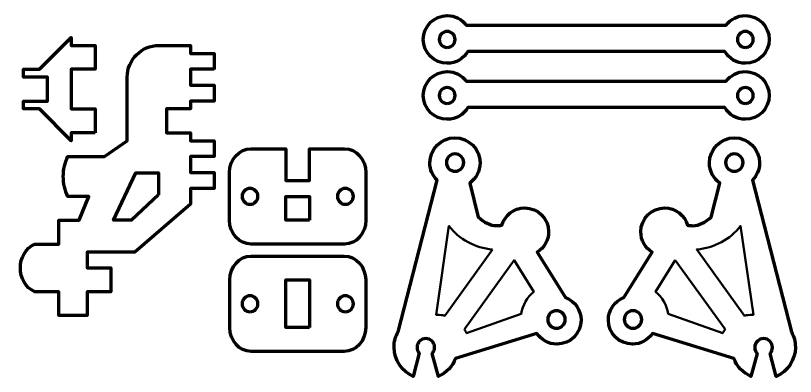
# Model space of a CAD drawing. Header units: inches. Extents: x 589 to 2016, y -1839 to -951.
# Drawn here: x 589 to 687.1, y -1601.3 to -1555.9 of the extents above; entities that cross this region are included whole.
import ezdxf

# ---------------------------------------------------------------- set-up
doc = ezdxf.new("R2010")
doc.units = ezdxf.units.IN
doc.header["$MEASUREMENT"] = 0
doc.layers.add('Layer 1', color=7, linetype='Continuous')

# ---------------------------------------------------------------- blocks, each defined once
blk = doc.blocks.new('block 176')
at = {"layer": 'Layer 1', "color": 240, "lineweight": 50, "true_color": 0xec2227}
for points in [[(680.72, -1593.652), (681.022, -1593.58), (681.337, -1593.541), (681.661, -1593.541), (681.713, -1593.541), (681.763, -1593.542), (681.814, -1593.544), (681.814, -1593.544), (680.202, -1582.349), (680.202, -1582.349), (678.901, -1584.041), (676.907, -1585.155), (674.699, -1585.304), (674.699, -1585.304), (680.72, -1593.652), (680.72, -1593.652)], [(671.996, -1586.685), (671.996, -1586.685), (669.512, -1590.649), (669.512, -1590.649), (670.342, -1591.329), (670.924, -1592.299), (671.105, -1593.403), (671.105, -1593.403), (677.968, -1595.854), (677.968, -1595.854), (678.051, -1595.682), (678.147, -1595.517), (678.253, -1595.36), (678.253, -1595.36), (671.996, -1586.685), (671.996, -1586.685)]]:
    blk.add_open_spline(points, degree=3, knots=[0, 0, 0, 0, 1, 1, 1, 2, 2, 2, 3, 3, 3, 4, 4, 4, 5, 5, 5, 5], dxfattribs=at)
blk = doc.blocks.new('block 175')
at = {"layer": 'Layer 1', "color": 18, "lineweight": 80, "true_color": 0x010101}
for points, knots in [([(686.596, -1595.681), (686.596, -1595.681), (681.693, -1576.617), (681.693, -1576.617), (682.248, -1576.049), (682.596, -1575.274), (682.596, -1574.417), (682.596, -1572.673), (681.183, -1571.26), (679.439, -1571.26), (677.696, -1571.26), (676.282, -1572.673), (676.282, -1574.417), (676.282, -1575.467), (676.796, -1576.394), (677.584, -1576.968), (677.584, -1576.968), (676.508, -1581.249), (676.508, -1581.249), (675.799, -1581.881), (674.999, -1582.324), (674.189, -1582.324), (673.967, -1582.324), (673.752, -1582.305), (673.539, -1582.274), (673.183, -1581.014), (672.028, -1580.091), (670.654, -1580.091), (668.998, -1580.091), (667.654, -1581.434), (667.654, -1583.091), (667.654, -1584.179), (668.235, -1585.127), (669.102, -1585.653), (669.102, -1585.653), (665.515, -1591.378), (665.515, -1591.378), (664.377, -1591.814), (663.568, -1592.914), (663.568, -1594.204), (663.568, -1595.876), (664.925, -1597.232), (666.596, -1597.232), (667.647, -1597.232), (668.573, -1596.696), (669.117, -1595.882), (669.117, -1595.882), (679.357, -1599.023), (679.357, -1599.023), (679.736, -1600.042), (680.516, -1600.863), (681.505, -1601.296), (681.505, -1601.296), (682.289, -1598.395), (682.289, -1598.395), (682.108, -1598.197), (681.996, -1597.938), (681.996, -1597.65), (681.996, -1597.039), (682.491, -1596.542), (683.102, -1596.542), (683.713, -1596.542), (684.209, -1597.038), (684.209, -1597.65), (684.209, -1597.936), (684.098, -1598.195), (683.919, -1598.392), (683.919, -1598.392), (684.706, -1601.296), (684.706, -1601.296), (686.117, -1600.677), (687.104, -1599.271), (687.104, -1597.631), (687.106, -1596.922), (686.919, -1596.258), (686.596, -1595.681)], [0, 0, 0, 0, 1, 1, 1, 2, 2, 2, 3, 3, 3, 4, 4, 4, 5, 5, 5, 6, 6, 6, 7, 7, 7, 8, 8, 8, 9, 9, 9, 10, 10, 10, 11, 11, 11, 12, 12, 12, 13, 13, 13, 14, 14, 14, 15, 15, 15, 16, 16, 16, 17, 17, 17, 18, 18, 18, 19, 19, 19, 20, 20, 20, 21, 21, 21, 22, 22, 22, 23, 23, 23, 24, 24, 24, 25, 25, 25, 25]), ([(679.42, -1575.479), (678.815, -1575.479), (678.325, -1574.988), (678.325, -1574.383), (678.325, -1573.779), (678.817, -1573.288), (679.42, -1573.288), (680.026, -1573.288), (680.516, -1573.78), (680.516, -1574.383), (680.516, -1574.988), (680.026, -1575.479), (679.42, -1575.479)], [0, 0, 0, 0, 1, 1, 1, 2, 2, 2, 3, 3, 3, 4, 4, 4, 4]), ([(666.664, -1595.231), (666.056, -1595.231), (665.564, -1594.738), (665.564, -1594.131), (665.564, -1593.523), (666.057, -1593.031), (666.664, -1593.031), (667.272, -1593.031), (667.764, -1593.523), (667.764, -1594.131), (667.764, -1594.739), (667.272, -1595.231), (666.664, -1595.231)], [0, 0, 0, 0, 1, 1, 1, 2, 2, 2, 3, 3, 3, 4, 4, 4, 4])]:
    blk.add_open_spline(points, degree=3, knots=knots, dxfattribs=at)
at = {"layer": 'Layer 1'}
blk.add_blockref('block 176', (0, 0), dxfattribs=at)
blk = doc.blocks.new('block 178')
at = {"layer": 'Layer 1', "color": 240, "lineweight": 50, "true_color": 0xec2227}
for points in [[(649.004, -1585.304), (646.796, -1585.154), (644.803, -1584.041), (643.502, -1582.348), (643.502, -1582.348), (641.889, -1593.543), (641.889, -1593.543), (641.94, -1593.541), (641.99, -1593.541), (642.042, -1593.541), (642.367, -1593.541), (642.681, -1593.58), (642.984, -1593.651), (642.984, -1593.651), (649.004, -1585.304), (649.004, -1585.304)], [(645.451, -1595.359), (645.557, -1595.517), (645.652, -1595.682), (645.736, -1595.853), (645.736, -1595.853), (652.599, -1593.402), (652.599, -1593.402), (652.779, -1592.299), (653.362, -1591.329), (654.192, -1590.648), (654.192, -1590.648), (651.708, -1586.685), (651.708, -1586.685), (651.708, -1586.685), (645.451, -1595.359), (645.451, -1595.359)]]:
    blk.add_open_spline(points, degree=3, knots=[0, 0, 0, 0, 1, 1, 1, 2, 2, 2, 3, 3, 3, 4, 4, 4, 5, 5, 5, 5], dxfattribs=at)
blk = doc.blocks.new('block 177')
at = {"layer": 'Layer 1', "color": 18, "lineweight": 80, "true_color": 0x010101}
for points, knots in [([(636.599, -1597.63), (636.599, -1599.269), (637.586, -1600.677), (638.997, -1601.295), (638.997, -1601.295), (639.784, -1598.391), (639.784, -1598.391), (639.605, -1598.194), (639.493, -1597.936), (639.493, -1597.649), (639.493, -1597.038), (639.989, -1596.541), (640.6, -1596.541), (641.212, -1596.541), (641.708, -1597.038), (641.708, -1597.649), (641.708, -1597.937), (641.595, -1598.197), (641.414, -1598.394), (641.414, -1598.394), (642.198, -1601.295), (642.198, -1601.295), (643.187, -1600.862), (643.967, -1600.04), (644.346, -1599.023), (644.346, -1599.023), (654.586, -1595.881), (654.586, -1595.881), (655.129, -1596.695), (656.055, -1597.231), (657.107, -1597.231), (658.778, -1597.231), (660.134, -1595.875), (660.134, -1594.204), (660.134, -1592.913), (659.326, -1591.814), (658.188, -1591.377), (658.188, -1591.377), (654.601, -1585.652), (654.601, -1585.652), (655.468, -1585.127), (656.049, -1584.179), (656.049, -1583.09), (656.049, -1581.433), (654.705, -1580.09), (653.049, -1580.09), (651.675, -1580.09), (650.52, -1581.014), (650.164, -1582.274), (649.952, -1582.305), (649.735, -1582.323), (649.514, -1582.323), (648.705, -1582.323), (647.904, -1581.881), (647.195, -1581.248), (647.195, -1581.248), (646.119, -1576.967), (646.119, -1576.967), (646.907, -1576.394), (647.421, -1575.466), (647.421, -1574.417), (647.421, -1572.673), (646.007, -1571.259), (644.264, -1571.259), (642.52, -1571.259), (641.107, -1572.673), (641.107, -1574.417), (641.107, -1575.274), (641.454, -1576.048), (642.01, -1576.616), (642.01, -1576.616), (637.108, -1595.68), (637.108, -1595.68), (636.785, -1596.258), (636.597, -1596.922), (636.599, -1597.63)], [0, 0, 0, 0, 1, 1, 1, 2, 2, 2, 3, 3, 3, 4, 4, 4, 5, 5, 5, 6, 6, 6, 7, 7, 7, 8, 8, 8, 9, 9, 9, 10, 10, 10, 11, 11, 11, 12, 12, 12, 13, 13, 13, 14, 14, 14, 15, 15, 15, 16, 16, 16, 17, 17, 17, 18, 18, 18, 19, 19, 19, 20, 20, 20, 21, 21, 21, 22, 22, 22, 23, 23, 23, 24, 24, 24, 25, 25, 25, 25]), ([(643.187, -1574.383), (643.187, -1573.778), (643.678, -1573.288), (644.282, -1573.288), (644.887, -1573.288), (645.378, -1573.779), (645.378, -1574.383), (645.378, -1574.988), (644.887, -1575.478), (644.282, -1575.478), (643.678, -1575.478), (643.187, -1574.988), (643.187, -1574.383)], [0, 0, 0, 0, 1, 1, 1, 2, 2, 2, 3, 3, 3, 4, 4, 4, 4]), ([(655.939, -1594.131), (655.939, -1593.523), (656.432, -1593.031), (657.039, -1593.031), (657.647, -1593.031), (658.139, -1593.523), (658.139, -1594.131), (658.139, -1594.739), (657.647, -1595.231), (657.039, -1595.231), (656.432, -1595.231), (655.939, -1594.739), (655.939, -1594.131)], [0, 0, 0, 0, 1, 1, 1, 2, 2, 2, 3, 3, 3, 4, 4, 4, 4])]:
    blk.add_open_spline(points, degree=3, knots=knots, dxfattribs=at)
at = {"layer": 'Layer 1'}
blk.add_blockref('block 178', (0, 0), dxfattribs=at)

msp = doc.modelspace()

# ---------------------------------------------------------------- linework, layer by layer
at = {"layer": 'Layer 1', "color": 18, "lineweight": 80, "true_color": 0x010101}
for points in [[(598.983, -1570.637), (595.983, -1570.637), (595.983, -1571.637), (591.982, -1567.637), (589.983, -1567.637), (589.983, -1566.637), (592.983, -1566.637), (592.983, -1563.638), (589.983, -1563.638), (589.983, -1562.638), (591.982, -1562.638), (595.983, -1558.638), (595.983, -1559.638), (598.983, -1559.638), (598.983, -1562.638), (595.983, -1562.638), (595.983, -1567.637), (598.983, -1567.637), (598.983, -1570.637)], [(606.983, -1578.426), (603.557, -1581.637), (601.291, -1581.637), (604.092, -1575.681), (606.983, -1575.681), (606.983, -1578.426)], [(625.983, -1581.636), (622.983, -1581.636), (622.983, -1578.636), (625.983, -1578.636), (625.983, -1581.636)], [(625.983, -1595.155), (622.983, -1595.155), (622.983, -1589.155), (625.983, -1589.155), (625.983, -1595.155)]]:
    msp.add_lwpolyline(points, dxfattribs=at)
for points, knots in [([(680.807, -1555.883), (679.821, -1555.883), (678.949, -1556.361), (678.403, -1557.096), (678.403, -1557.096), (668.247, -1557.096), (668.247, -1557.096), (668.247, -1557.096), (657.826, -1557.096), (657.826, -1557.096), (657.826, -1557.096), (645.692, -1557.096), (645.692, -1557.096), (645.144, -1556.362), (644.273, -1555.883), (643.288, -1555.883), (641.63, -1555.883), (640.287, -1557.228), (640.287, -1558.884), (640.287, -1560.54), (641.63, -1561.884), (643.288, -1561.884), (644.393, -1561.884), (645.356, -1561.285), (645.876, -1560.394), (645.876, -1560.394), (657.826, -1560.394), (657.826, -1560.394), (657.826, -1560.394), (668.246, -1560.394), (668.246, -1560.394), (668.246, -1560.394), (678.218, -1560.394), (678.218, -1560.394), (678.739, -1561.284), (679.702, -1561.884), (680.807, -1561.884), (682.463, -1561.884), (683.807, -1560.54), (683.807, -1558.884), (683.807, -1557.228), (682.463, -1555.883), (680.807, -1555.883)], [0, 0, 0, 0, 1, 1, 1, 2, 2, 2, 3, 3, 3, 4, 4, 4, 5, 5, 5, 6, 6, 6, 7, 7, 7, 8, 8, 8, 9, 9, 9, 10, 10, 10, 11, 11, 11, 12, 12, 12, 13, 13, 13, 14, 14, 14, 14]), ([(643.286, -1559.883), (642.734, -1559.883), (642.286, -1559.436), (642.286, -1558.884), (642.286, -1558.332), (642.735, -1557.884), (643.286, -1557.884), (643.838, -1557.884), (644.286, -1558.332), (644.286, -1558.884), (644.286, -1559.436), (643.838, -1559.883), (643.286, -1559.883)], [0, 0, 0, 0, 1, 1, 1, 2, 2, 2, 3, 3, 3, 4, 4, 4, 4]), ([(680.807, -1559.883), (680.255, -1559.883), (679.807, -1559.436), (679.807, -1558.884), (679.807, -1558.332), (680.255, -1557.884), (680.807, -1557.884), (681.359, -1557.884), (681.807, -1558.332), (681.807, -1558.884), (681.807, -1559.436), (681.359, -1559.883), (680.807, -1559.883)], [0, 0, 0, 0, 1, 1, 1, 2, 2, 2, 3, 3, 3, 4, 4, 4, 4]), ([(613.983, -1562.638), (613.983, -1562.638), (613.983, -1560.638), (613.983, -1560.638), (613.983, -1560.638), (610.984, -1560.638), (610.984, -1560.638), (610.984, -1560.638), (610.984, -1559.638), (610.984, -1559.638), (610.984, -1559.638), (607.028, -1559.638), (607.028, -1559.638), (604.819, -1559.638), (603.027, -1561.428), (603.027, -1563.638), (603.027, -1563.638), (603.027, -1571.638), (603.027, -1571.638), (603.027, -1571.638), (600.183, -1573.638), (600.183, -1573.638), (600.183, -1573.638), (595.567, -1573.638), (595.567, -1573.638), (595.192, -1574.41), (594.983, -1575.253), (594.983, -1576.137), (594.983, -1577.022), (595.192, -1577.865), (595.567, -1578.638), (595.567, -1578.638), (598.183, -1578.638), (598.183, -1578.638), (598.183, -1578.638), (596.983, -1581.638), (596.983, -1581.638), (596.983, -1581.638), (594.414, -1581.638), (594.414, -1581.638), (594.414, -1581.638), (594.414, -1584.638), (594.414, -1584.638), (594.414, -1584.638), (591.414, -1584.638), (591.414, -1584.638), (588.983, -1585.639), (588.983, -1589.64), (591.414, -1590.64), (591.414, -1590.64), (594.414, -1590.64), (594.414, -1590.64), (594.414, -1590.64), (594.414, -1593.64), (594.414, -1593.64), (594.414, -1593.64), (597.983, -1593.64), (597.983, -1593.64), (597.983, -1593.64), (597.983, -1590.639), (597.983, -1590.639), (597.983, -1590.639), (600.983, -1590.639), (600.983, -1590.639), (600.983, -1590.639), (600.983, -1587.638), (600.983, -1587.638), (600.983, -1587.638), (597.983, -1587.638), (597.983, -1587.638), (597.983, -1587.638), (597.983, -1585.639), (597.983, -1585.639), (597.983, -1585.639), (603.983, -1585.639), (603.983, -1585.639), (603.983, -1585.639), (610.984, -1579.638), (610.984, -1579.638), (610.984, -1579.638), (610.984, -1578.638), (610.984, -1578.638), (610.984, -1578.638), (610.984, -1577.638), (610.984, -1577.638), (610.984, -1577.638), (613.984, -1577.638), (613.984, -1577.638), (613.984, -1577.638), (613.984, -1575.638), (613.984, -1575.638), (613.984, -1575.638), (610.984, -1575.638), (610.984, -1575.638), (610.984, -1575.638), (610.984, -1573.638), (610.984, -1573.638), (610.984, -1573.638), (613.984, -1573.638), (613.984, -1573.638), (613.984, -1573.638), (613.984, -1571.638), (613.984, -1571.638), (613.984, -1571.638), (610.984, -1571.638), (610.984, -1571.638), (610.984, -1571.638), (610.984, -1570.638), (610.984, -1570.638), (610.984, -1570.638), (607.984, -1570.638), (607.984, -1570.638), (607.984, -1570.638), (607.984, -1567.638), (607.984, -1567.638), (607.984, -1567.638), (610.984, -1567.638), (610.984, -1567.638), (610.984, -1567.638), (610.984, -1566.638), (610.984, -1566.638), (610.984, -1566.638), (613.984, -1566.638), (613.984, -1566.638), (613.984, -1566.638), (613.984, -1564.638), (613.984, -1564.638), (613.984, -1564.638), (610.984, -1564.638), (610.984, -1564.638), (610.984, -1564.638), (610.984, -1562.638), (610.984, -1562.638), (610.984, -1562.638), (613.983, -1562.638), (613.983, -1562.638), (613.983, -1562.638), (613.983, -1562.638), (613.983, -1562.638)], [0, 0, 0, 0, 1, 1, 1, 2, 2, 2, 3, 3, 3, 4, 4, 4, 5, 5, 5, 6, 6, 6, 7, 7, 7, 8, 8, 8, 9, 9, 9, 10, 10, 10, 11, 11, 11, 12, 12, 12, 13, 13, 13, 14, 14, 14, 15, 15, 15, 16, 16, 16, 17, 17, 17, 18, 18, 18, 19, 19, 19, 20, 20, 20, 21, 21, 21, 22, 22, 22, 23, 23, 23, 24, 24, 24, 25, 25, 25, 26, 26, 26, 27, 27, 27, 28, 28, 28, 29, 29, 29, 30, 30, 30, 31, 31, 31, 32, 32, 32, 33, 33, 33, 34, 34, 34, 35, 35, 35, 36, 36, 36, 37, 37, 37, 38, 38, 38, 39, 39, 39, 40, 40, 40, 41, 41, 41, 42, 42, 42, 43, 43, 43, 44, 44, 44, 45, 45, 45, 46, 46, 46, 46]), ([(680.807, -1562.938), (679.821, -1562.938), (678.949, -1563.416), (678.403, -1564.151), (678.403, -1564.151), (668.247, -1564.151), (668.247, -1564.151), (668.247, -1564.151), (657.826, -1564.151), (657.826, -1564.151), (657.826, -1564.151), (645.692, -1564.151), (645.692, -1564.151), (645.144, -1563.416), (644.273, -1562.938), (643.288, -1562.938), (641.63, -1562.938), (640.287, -1564.283), (640.287, -1565.939), (640.287, -1567.595), (641.63, -1568.939), (643.288, -1568.939), (644.393, -1568.939), (645.356, -1568.34), (645.876, -1567.449), (645.876, -1567.449), (657.826, -1567.449), (657.826, -1567.449), (657.826, -1567.449), (668.246, -1567.449), (668.246, -1567.449), (668.246, -1567.449), (678.218, -1567.449), (678.218, -1567.449), (678.739, -1568.338), (679.702, -1568.939), (680.807, -1568.939), (682.463, -1568.939), (683.807, -1567.595), (683.807, -1565.939), (683.807, -1564.283), (682.463, -1562.938), (680.807, -1562.938)], [0, 0, 0, 0, 1, 1, 1, 2, 2, 2, 3, 3, 3, 4, 4, 4, 5, 5, 5, 6, 6, 6, 7, 7, 7, 8, 8, 8, 9, 9, 9, 10, 10, 10, 11, 11, 11, 12, 12, 12, 13, 13, 13, 14, 14, 14, 14]), ([(643.286, -1566.938), (642.734, -1566.938), (642.286, -1566.491), (642.286, -1565.939), (642.286, -1565.387), (642.735, -1564.938), (643.286, -1564.938), (643.838, -1564.938), (644.286, -1565.387), (644.286, -1565.939), (644.286, -1566.491), (643.838, -1566.938), (643.286, -1566.938)], [0, 0, 0, 0, 1, 1, 1, 2, 2, 2, 3, 3, 3, 4, 4, 4, 4]), ([(680.807, -1566.938), (680.255, -1566.938), (679.807, -1566.491), (679.807, -1565.939), (679.807, -1565.387), (680.255, -1564.938), (680.807, -1564.938), (681.359, -1564.938), (681.807, -1565.387), (681.807, -1565.939), (681.807, -1566.491), (681.359, -1566.938), (680.807, -1566.938)], [0, 0, 0, 0, 1, 1, 1, 2, 2, 2, 3, 3, 3, 4, 4, 4, 4]), ([(630.351, -1572.639), (630.351, -1572.639), (625.982, -1572.639), (625.982, -1572.639), (625.982, -1572.639), (625.982, -1576.639), (625.982, -1576.639), (625.982, -1576.639), (622.982, -1576.639), (622.982, -1576.639), (622.982, -1576.639), (622.982, -1572.639), (622.982, -1572.639), (622.982, -1572.639), (618.615, -1572.639), (618.615, -1572.639), (617.119, -1572.639), (615.906, -1573.982), (615.906, -1575.639), (615.906, -1575.639), (615.906, -1581.639), (615.906, -1581.639), (615.906, -1583.296), (617.119, -1584.64), (618.615, -1584.64), (618.615, -1584.64), (630.351, -1584.64), (630.351, -1584.64), (631.845, -1584.64), (633.059, -1583.296), (633.059, -1581.639), (633.059, -1581.639), (633.059, -1575.639), (633.059, -1575.639), (633.059, -1573.982), (631.846, -1572.639), (630.351, -1572.639)], [0, 0, 0, 0, 1, 1, 1, 2, 2, 2, 3, 3, 3, 4, 4, 4, 5, 5, 5, 6, 6, 6, 7, 7, 7, 8, 8, 8, 9, 9, 9, 10, 10, 10, 11, 11, 11, 12, 12, 12, 12]), ([(618.483, -1579.636), (617.931, -1579.636), (617.483, -1579.188), (617.483, -1578.636), (617.483, -1578.085), (617.931, -1577.637), (618.483, -1577.637), (619.034, -1577.637), (619.483, -1578.085), (619.483, -1578.636), (619.483, -1579.189), (619.034, -1579.636), (618.483, -1579.636)], [0, 0, 0, 0, 1, 1, 1, 2, 2, 2, 3, 3, 3, 4, 4, 4, 4]), ([(630.482, -1579.636), (629.931, -1579.636), (629.482, -1579.188), (629.482, -1578.636), (629.482, -1578.085), (629.931, -1577.637), (630.482, -1577.637), (631.034, -1577.637), (631.483, -1578.085), (631.483, -1578.636), (631.482, -1579.189), (631.035, -1579.636), (630.482, -1579.636)], [0, 0, 0, 0, 1, 1, 1, 2, 2, 2, 3, 3, 3, 4, 4, 4, 4]), ([(630.334, -1586.156), (630.334, -1586.156), (618.632, -1586.156), (618.632, -1586.156), (617.14, -1586.156), (615.932, -1587.5), (615.932, -1589.156), (615.932, -1589.156), (615.932, -1595.156), (615.932, -1595.156), (615.932, -1596.813), (617.141, -1598.157), (618.632, -1598.157), (618.632, -1598.157), (630.334, -1598.157), (630.334, -1598.157), (631.824, -1598.157), (633.034, -1596.813), (633.034, -1595.156), (633.034, -1595.156), (633.034, -1589.156), (633.034, -1589.156), (633.034, -1587.499), (631.824, -1586.156), (630.334, -1586.156)], [0, 0, 0, 0, 1, 1, 1, 2, 2, 2, 3, 3, 3, 4, 4, 4, 5, 5, 5, 6, 6, 6, 7, 7, 7, 8, 8, 8, 8]), ([(618.483, -1593.153), (617.931, -1593.153), (617.483, -1592.705), (617.483, -1592.154), (617.483, -1591.602), (617.931, -1591.154), (618.483, -1591.154), (619.034, -1591.154), (619.483, -1591.602), (619.483, -1592.154), (619.483, -1592.705), (619.035, -1593.153), (618.483, -1593.153)], [0, 0, 0, 0, 1, 1, 1, 2, 2, 2, 3, 3, 3, 4, 4, 4, 4]), ([(630.482, -1593.153), (629.931, -1593.153), (629.482, -1592.705), (629.482, -1592.154), (629.482, -1591.602), (629.931, -1591.154), (630.482, -1591.154), (631.034, -1591.154), (631.483, -1591.602), (631.483, -1592.154), (631.483, -1592.705), (631.035, -1593.153), (630.482, -1593.153)], [0, 0, 0, 0, 1, 1, 1, 2, 2, 2, 3, 3, 3, 4, 4, 4, 4])]:
    msp.add_open_spline(points, degree=3, knots=knots, dxfattribs=at)

# ---------------------------------------------------------------- block references
at = {"layer": 'Layer 1'}
for name in ['block 177', 'block 175']:
    msp.add_blockref(name, (0, 0), dxfattribs=at)

doc.saveas('drawing.dxf')
